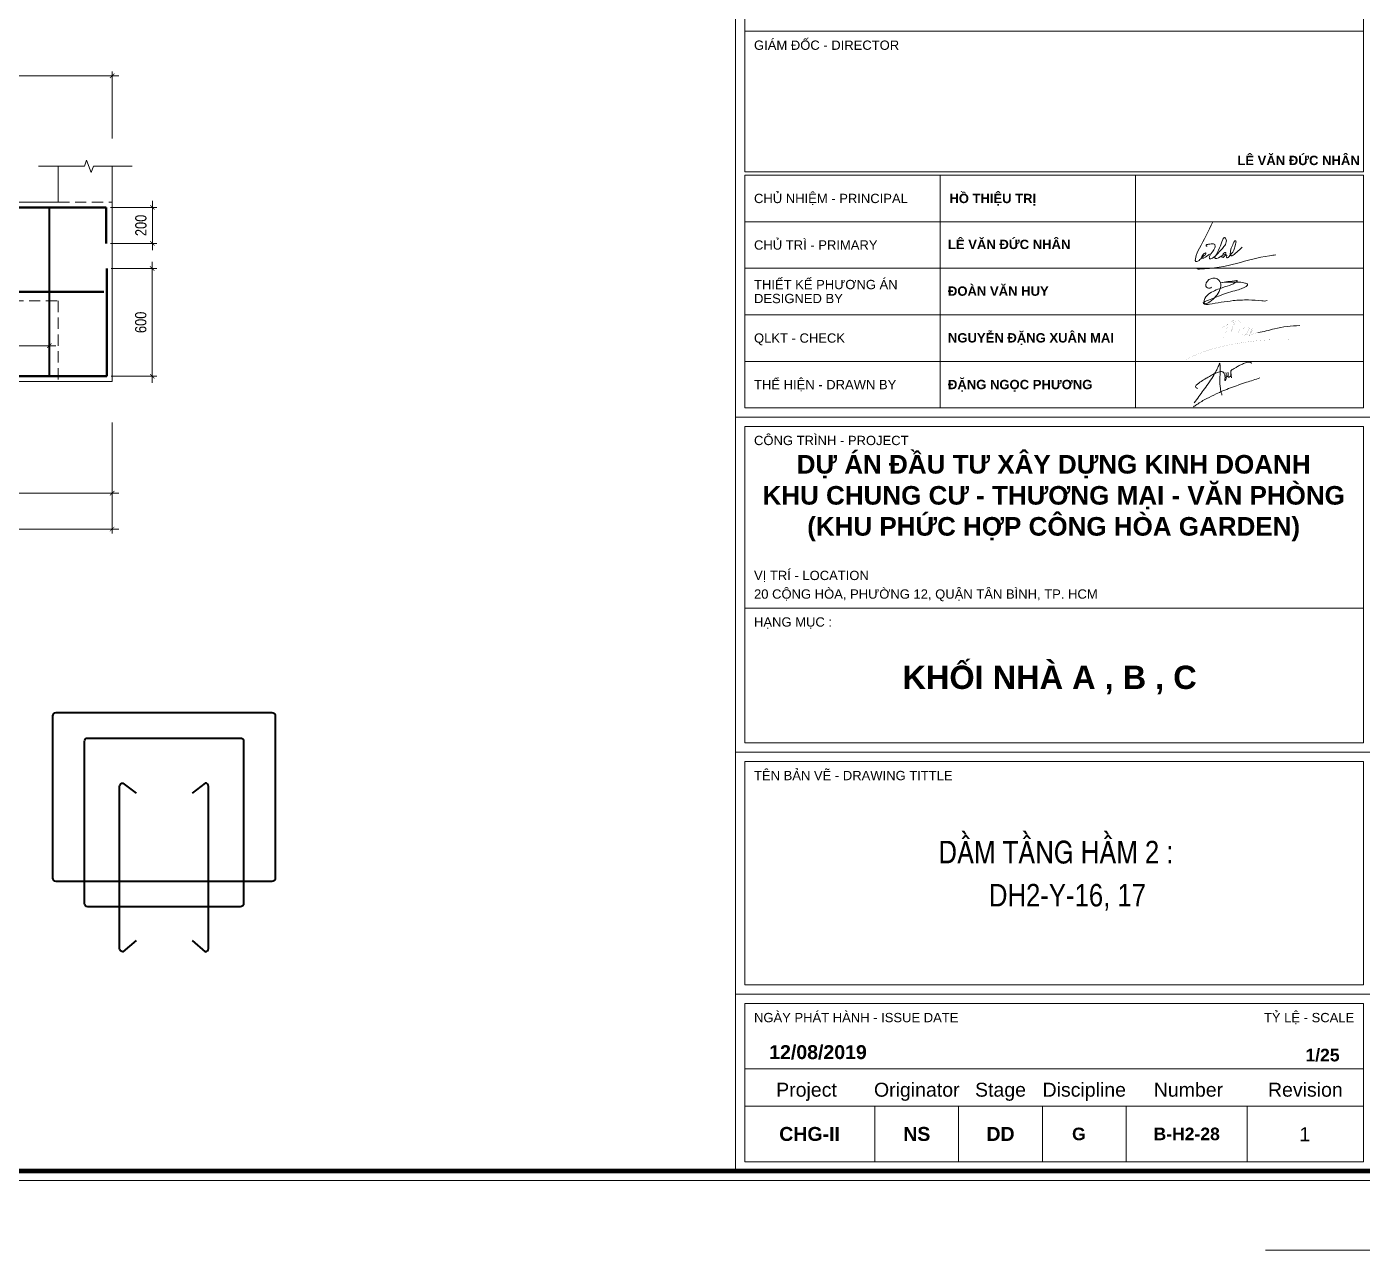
# Model space of a CAD drawing. Header units: millimetres. Extents: x 3014920 to 3563667, y -1638653 to -1356471.
# Drawn here: x 3206882 to 3214324, y -1621074 to -1614259 of the extents above; entities that cross this region are included whole.
import ezdxf
from ezdxf.enums import TextEntityAlignment as Align
from ezdxf.xclip import XClip

# ---------------------------------------------------------------- set-up
doc = ezdxf.new("R2010")
doc.units = ezdxf.units.MM
doc.header["$MEASUREMENT"] = 0
doc.header["$XCLIPFRAME"] = 0
doc.header["$PDMODE"] = 2
doc.linetypes.add('CENTER', pattern=[2, 1.25, -0.25, 0.25, -0.25])
doc.linetypes.add('HIDDEN', pattern=[0.375, 0.25, -0.125])
doc.layers.get('0').update_dxf_attribs({"lineweight": 9})
doc.layers.get('Defpoints').update_dxf_attribs({"color": 10, "lineweight": 0})
for name, color, linetype, lineweight in [('CDAI', 21, 'Continuous', 40), ('CHG_XX_Khung ten$0$TEXT', 7, 'Continuous', 15), ('CHUNHO', 7, 'CENTER', 13), ('CHUTO', 51, 'Continuous', 15), ('CTHEP', 50, 'Continuous', 50), ('DBAO', 90, 'Continuous', 13), ('DGIONG', 130, 'Continuous', 13), ('DMo', 9, 'HIDDEN', 9), ('KTH', 154, 'Continuous', 9), ('Net khuat', 8, 'HIDDEN', 13)]:
    doc.layers.add(name, color=color, linetype=linetype, lineweight=lineweight)
doc.styles.add('ArialB', font='arialbd.ttf')
doc.styles.add('CHG_XX_Khung ten$0$A1 BORDER$0$ARIAL', font='arial.ttf')
doc.styles.add('CHG_XX_Khung ten$0$A1 BORDER$0$Arial - Bold', font='arialbd.ttf', dxfattribs={"height": 2.5})
doc.styles.add('CHG_XX_Khung ten$0$arial', font='arial.ttf')
doc.styles.add('CHG_XX_Khung ten$0$Arial - Bold', font='arialbd.ttf')
doc.styles.add('CHG_XX_Khung ten$0$title block pccc$0$ARIAL', font='arial.ttf')
doc.styles.add('CHG_XX_Khung ten$0$title block pccc$0$Arial - Bold', font='arialbd.ttf', dxfattribs={"height": 2.5})
doc.styles.add('Star-HelCon', font='VHELVCN_0.TTF')
doc.styles.add('TTP-HelCon', font='VHELVCN_0.TTF')
doc.dimstyles.new('TTP-25', dxfattribs={"dimscale": 25, "dimtxt": 2.5, "dimasz": 1, "dimexe": 1, "dimexo": 1, "dimgap": 0.09, "dimtad": 0, "dimdec": 4, "dimrnd": 1, "dimzin": 9, "dimdsep": 46, "dimtxsty": 'TTP-HelCon', "dimblk": 'ARCHTICK', "dimcen": 0.09, "dimdle": 1.5, "dimclrd": 256, "dimclre": 256, "dimclrt": 7, "dimadec": 0, "dimazin": 0, "dimtfac": 1, "dimtdec": 4, "dimtmove": 0, "dimatfit": 3, "dimldrblk": 'ARCHTICK', "dimfxl": 1, "dimtvp": 1, "dimtolj": 1, "dimtzin": 0, "dimarcsym": 0})

# ---------------------------------------------------------------- blocks, each defined once
blk = doc.blocks.new('_ArchTick')
at = {"color": 0, "linetype": 'ByBlock', "const_width": 0.15}
blk.add_lwpolyline([(-0.5, -0.5), (0.5, 0.5)], dxfattribs=at)
blk = doc.blocks.new('*D648')
at = {"layer": 'Defpoints', "color": 0, "transparency": 16777216}
for p in [(10500, -1729.8), (22750, -2030.8), (10500, -2230.8)]:
    blk.add_point(p, dxfattribs=at)
at = {"layer": 'KTH', "lineweight": -2, "transparency": 16777216}
for p, q in [((10500, -1754.8), (10500, -2255.8)), ((22750, -2055.8), (22750, -2255.8)), ((22787.5, -2230.8), (10462.5, -2230.8))]:
    blk.add_line(p, q, dxfattribs=at)
at = {"layer": 'KTH', "lineweight": -2, "transparency": 16777216, "xscale": 25, "yscale": 25, "zscale": 25, "rotation": 180}
blk.add_blockref('_ArchTick', (10500, -2230.8), dxfattribs=at)
at = {"layer": 'KTH', "lineweight": -2, "transparency": 16777216, "xscale": 25, "yscale": 25, "zscale": 25}
blk.add_blockref('_ArchTick', (22750, -2230.8), dxfattribs=at)
at = {"layer": 'KTH', "color": 7, "transparency": 16777216, "insert": (16625, -2166.9), "char_height": 62.5, "attachment_point": 5, "style": 'TTP-HelCon'}
blk.add_mtext('\\A1;12250', dxfattribs=at)
blk = doc.blocks.new('*D2089')
at = {"layer": 'Defpoints', "color": 0, "transparency": 16777216}
for p in [(2596563.4, -2147249.9), (2594563.4, -2147523.9), (2596563.4, -2147623.9)]:
    blk.add_point(p, dxfattribs=at)
at = {"layer": 'KTH', "lineweight": -2, "transparency": 16777216}
for p, q in [((2594563.4, -2147498.9), (2594563.4, -2147224.9)), ((2596563.4, -2147598.9), (2596563.4, -2147224.9)), ((2594525.9, -2147249.9), (2596600.9, -2147249.9))]:
    blk.add_line(p, q, dxfattribs=at)
at = {"layer": 'KTH', "lineweight": -2, "transparency": 16777216, "xscale": 25, "yscale": 25, "zscale": 25, "rotation": 180}
blk.add_blockref('_ArchTick', (2594563.4, -2147249.9), dxfattribs=at)
at = {"layer": 'KTH', "lineweight": -2, "transparency": 16777216, "xscale": 25, "yscale": 25, "zscale": 25}
blk.add_blockref('_ArchTick', (2596563.4, -2147249.9), dxfattribs=at)
at = {"layer": 'KTH', "color": 7, "transparency": 16777216, "insert": (2595563.4, -2147186.1), "char_height": 62.5, "attachment_point": 5, "style": 'TTP-HelCon'}
blk.add_mtext('\\A1;2000', dxfattribs=at)
blk = doc.blocks.new('*D2095')
at = {"layer": 'Defpoints', "color": 0, "transparency": 16777216}
for p in [(2593463.4, -2148555.8), (2596213.4, -2148555.8), (2593463.4, -2148752.9)]:
    blk.add_point(p, dxfattribs=at)
at = {"layer": 'KTH', "lineweight": -2, "transparency": 16777216}
for p, q in [((2593463.4, -2148580.8), (2593463.4, -2148777.9)), ((2596213.4, -2148580.8), (2596213.4, -2148777.9)), ((2596250.9, -2148752.9), (2593425.9, -2148752.9))]:
    blk.add_line(p, q, dxfattribs=at)
at = {"layer": 'KTH', "lineweight": -2, "transparency": 16777216, "xscale": 25, "yscale": 25, "zscale": 25, "rotation": 180}
blk.add_blockref('_ArchTick', (2593463.4, -2148752.9), dxfattribs=at)
at = {"layer": 'KTH', "lineweight": -2, "transparency": 16777216, "xscale": 25, "yscale": 25, "zscale": 25}
blk.add_blockref('_ArchTick', (2596213.4, -2148752.9), dxfattribs=at)
at = {"layer": 'KTH', "color": 7, "transparency": 16777216, "insert": (2594838.4, -2148683), "char_height": 62.5, "attachment_point": 5, "style": 'TTP-HelCon'}
blk.add_mtext('\\A1;6Þ14a200-3', dxfattribs=at)
blk = doc.blocks.new('*D2097')
at = {"layer": 'Defpoints', "color": 0, "transparency": 16777216}
for p in [(2585413.4, -2149273.4), (2596563.4, -2149273.4), (2596563.4, -2149774.4)]:
    blk.add_point(p, dxfattribs=at)
at = {"layer": 'KTH', "lineweight": -2, "transparency": 16777216}
for p, q in [((2585413.4, -2149298.4), (2585413.4, -2149799.4)), ((2596563.4, -2149298.4), (2596563.4, -2149799.4)), ((2585375.9, -2149774.4), (2596600.9, -2149774.4))]:
    blk.add_line(p, q, dxfattribs=at)
at = {"layer": 'KTH', "lineweight": -2, "transparency": 16777216, "xscale": 25, "yscale": 25, "zscale": 25, "rotation": 180}
blk.add_blockref('_ArchTick', (2585413.4, -2149774.4), dxfattribs=at)
at = {"layer": 'KTH', "lineweight": -2, "transparency": 16777216, "xscale": 25, "yscale": 25, "zscale": 25}
blk.add_blockref('_ArchTick', (2596563.4, -2149774.4), dxfattribs=at)
at = {"layer": 'KTH', "color": 7, "transparency": 16777216, "insert": (2590988.4, -2149710.5), "char_height": 62.5, "attachment_point": 5, "style": 'TTP-HelCon'}
blk.add_mtext('\\A1;11150', dxfattribs=at)
blk = doc.blocks.new('*D2100')
at = {"layer": 'Defpoints', "color": 0, "transparency": 16777216}
for p in [(2596533.4, -2148322.9), (2596787.4, -2148322.9), (2596533.4, -2148922.9)]:
    blk.add_point(p, dxfattribs=at)
at = {"layer": 'KTH', "lineweight": -2, "transparency": 16777216}
for p, q in [((2596787.4, -2148960.4), (2596787.4, -2148285.4)), ((2596558.4, -2148322.9), (2596812.4, -2148322.9)), ((2596558.4, -2148922.9), (2596812.4, -2148922.9))]:
    blk.add_line(p, q, dxfattribs=at)
at = {"layer": 'KTH', "lineweight": -2, "transparency": 16777216, "xscale": 25, "yscale": 25, "zscale": 25}
for p, rotation in [((2596787.4, -2148322.9), 90), ((2596787.4, -2148922.9), 270)]:
    blk.add_blockref('_ArchTick', p, dxfattribs=dict(at, rotation=rotation))
at = {"layer": 'KTH', "color": 7, "transparency": 16777216, "insert": (2596723.5, -2148622.9), "char_height": 62.5, "attachment_point": 5, "rotation": 90, "style": 'TTP-HelCon'}
blk.add_mtext('\\A1;600', dxfattribs=at)
blk = doc.blocks.new('*D2101')
at = {"layer": 'Defpoints', "color": 0, "transparency": 16777216}
for p in [(2596530.1, -2147982.9), (2596530.1, -2148182.9), (2596788, -2148182.9)]:
    blk.add_point(p, dxfattribs=at)
at = {"layer": 'KTH', "lineweight": -2, "transparency": 16777216}
for p, q in [((2596555.1, -2147982.9), (2596813, -2147982.9)), ((2596788, -2147945.4), (2596788, -2148220.4)), ((2596555.1, -2148182.9), (2596813, -2148182.9))]:
    blk.add_line(p, q, dxfattribs=at)
at = {"layer": 'KTH', "lineweight": -2, "transparency": 16777216, "xscale": 25, "yscale": 25, "zscale": 25}
for p, rotation in [((2596788, -2147982.9), 90), ((2596788, -2148182.9), 270)]:
    blk.add_blockref('_ArchTick', p, dxfattribs=dict(at, rotation=rotation))
at = {"layer": 'KTH', "color": 7, "transparency": 16777216, "insert": (2596724.2, -2148082.9), "char_height": 62.5, "attachment_point": 5, "rotation": 90, "style": 'TTP-HelCon'}
blk.add_mtext('\\A1;200', dxfattribs=at)
blk = doc.blocks.new('*D2103')
at = {"layer": 'Defpoints', "color": 0, "transparency": 16777216}
for p in [(2593463.4, -2148452.9), (2596563.4, -2149155.6), (2596563.4, -2149574.4)]:
    blk.add_point(p, dxfattribs=at)
at = {"layer": 'KTH', "lineweight": -2, "transparency": 16777216}
for p, q in [((2593463.4, -2148477.9), (2593463.4, -2149599.4)), ((2596563.4, -2149180.6), (2596563.4, -2149599.4)), ((2593425.9, -2149574.4), (2596600.9, -2149574.4))]:
    blk.add_line(p, q, dxfattribs=at)
at = {"layer": 'KTH', "lineweight": -2, "transparency": 16777216, "xscale": 25, "yscale": 25, "zscale": 25, "rotation": 180}
blk.add_blockref('_ArchTick', (2593463.4, -2149574.4), dxfattribs=at)
at = {"layer": 'KTH', "lineweight": -2, "transparency": 16777216, "xscale": 25, "yscale": 25, "zscale": 25}
blk.add_blockref('_ArchTick', (2596563.4, -2149574.4), dxfattribs=at)
at = {"layer": 'KTH', "color": 7, "transparency": 16777216, "insert": (2595013.4, -2149510.6), "char_height": 62.5, "attachment_point": 5, "style": 'TTP-HelCon'}
blk.add_mtext('\\A1;3100', dxfattribs=at)
blk = doc.blocks.new('CHG_XX_Khung ten')
for p, q in [((687, 577), (687, 17)), ((687, 179), (824, 179)), ((687, 107), (824, 107)), ((687, 55), (824, 55))]:
    blk.add_line(p, q)
at = {"color": 9, "linetype": 'Continuous'}
for p, q in [((731, 231), (731, 181)), ((773, 231), (773, 181))]:
    blk.add_line(p, q, dxfattribs=at)
at = {"linetype": 'Continuous'}
for p, q in [((689, 39), (822, 39)), ((716.98, 31), (716.98, 19)), ((734.98, 31), (734.98, 19)), ((752.98, 31), (752.98, 19)), ((770.98, 31), (770.98, 19)), ((797, 31), (797, 19))]:
    blk.add_line(p, q, dxfattribs=at)
blk.add_lwpolyline([(15, 579), (826, 579), (826, 15), (15, 15)], close=True)
at = {"color": 4, "linetype": 'Continuous', "const_width": 1}
blk.add_lwpolyline([(17, 577), (824, 577), (824, 17), (17, 17)], close=True, dxfattribs=at)
at = {"linetype": 'Continuous'}
for points in [[(689, 289.93), (822, 289.93), (822, 261.93), (689, 261.93)], [(689, 177), (822, 177), (822, 138), (689, 138)], [(689, 109), (822, 109), (822, 138), (689, 138)], [(689, 105), (822, 105), (822, 57), (689, 57)], [(689, 53), (822, 53), (822, 31), (689, 31)], [(822, 19), (689, 19), (689, 31), (822, 31)]]:
    blk.add_lwpolyline(points, close=True, dxfattribs=at)
at = {"color": 9, "linetype": 'Continuous'}
for points in [[(689, 261.93), (822, 261.93), (822, 231.73), (689, 231.73)], [(822, 221), (689, 221), (689, 231), (822, 231)], [(822, 211), (689, 211), (689, 221), (822, 221)], [(822, 201), (689, 201), (689, 211), (822, 211)], [(822, 191), (689, 191), (689, 201), (822, 201)], [(822, 181), (689, 181), (689, 191), (822, 191)]]:
    blk.add_lwpolyline(points, close=True, dxfattribs=at)
blk.add_lwpolyline([(822, 211), (689, 211), (822, 211)], dxfattribs=at)
at = {"color": 1}
for points in [[(785.63, 182.08), (787.56, 184.76), (789.61, 187.7), (790.35, 188.98), (790.79, 189.92), (791.06, 190.59), (791.21, 189.09), (791.18, 188.31), (791.14, 187.75), (791.09, 186.47), (791.21, 185.58), (791.42, 184.31), (791.51, 183.99), (791.51, 183.74)], [(786.29, 185.19), (785.86, 185.61), (786.06, 185.86), (787.11, 186.7), (788.17, 187.35), (789.1, 187.9), (790.12, 188.41), (790.69, 188.61), (791.04, 188.74), (791.47, 188.79), (791.73, 188.72), (791.92, 188.61), (792.08, 188.33), (792.16, 188.06), (792.21, 187.84), (792.21, 187.27), (792.2, 187.05), (792.23, 186.85), (792.39, 187.1), (792.48, 187.84), (792.46, 188.12), (792.44, 188.61), (792.46, 188.03), (792.53, 187.67), (792.73, 187.74), (792.86, 187.87), (792.9, 188.09), (792.9, 188.28), (792.87, 188.7), (792.91, 188.19), (792.93, 187.79), (792.94, 187.69), (793.11, 187.61), (793.31, 187.73), (793.45, 187.93), (793.48, 188.22), (793.48, 188.64), (793.48, 189.05), (793.48, 188.49), (793.56, 187.84), (793.63, 187.45), (793.48, 188.6), (793.51, 188.92), (794.2, 189.45), (794.72, 189.76), (795.44, 190.17), (796.2, 190.5), (796.65, 190.69), (797.26, 190.79), (797.77, 190.74), (797.95, 190.55)], [(785.43, 181.21), (786.17, 181.73), (788.31, 183), (790.34, 184), (791.77, 184.64), (795.08, 185.91), (796.87, 186.5), (799.7, 187.42)]]:
    blk.add_spline(points, degree=3, dxfattribs=at)
at = {"layer": 'CHG_XX_Khung ten$0$TEXT', "color": 1}
blk.add_lwpolyline([(801.29, 204.04, -0.124137), (800.16, 204.02, 0.028888), (797.25, 204.19, 0.026156), (793.98, 204.04, 0.007061), (788.86, 203.28, -0.091769), (787.85, 203.27, -0.25841), (787.51, 203.62, -0.039719), (788.28, 204, -0.004242), (791.23, 205.18, -0.019244), (794.8, 206.31, 0.094204), (797.02, 207.28, 0.504882), (796.98, 207.63, 0.07616), (796.3, 207.87, 0.041135), (794.97, 208.03, 0.034641), (791.34, 207.9, 0.01407), (792.8, 208.12, 0.003668), (794.71, 208.36, -0.800617), (794.79, 208.18, -0.093248), (793.21, 207.32, 0.020479), (791.05, 206.59, 0.096842), (788.38, 205.18, 0.259163), (787.77, 203.63, 0.564182), (788.17, 203.39, 0.087383), (789.69, 204.36, 0.156422), (791.35, 207.23, 0.228987), (790.91, 208.45, 0.272068), (789.19, 208.76, 0.293527), (788.08, 207.43, 0.171419), (788.25, 206.94, 0.281707), (788.69, 206.7, 0.217513), (789.34, 206.92)], format="xyb", dxfattribs=at)
at = {"layer": 'CHG_XX_Khung ten$0$TEXT', "color": 1, "const_width": 0.0121}
for points in [[(791.6, 198.34, 0.143835), (794.1, 199.89, -0.075685), (793.5, 197.02, -0.172299), (794.95, 199.92, -0.299798), (795.6, 198.96, -0.170508), (795.36, 197.75, 0.168316), (795.11, 197.03)], [(791.95, 196.04, -0.054469), (792.33, 197.1, 0.103257), (792.78, 199.38)], [(797.47, 197.92, 0.401177), (797.3, 198.32, 0.483935), (795.9, 197.43, 0.196997), (796.02, 196.61, 0.296639), (796.38, 196.53, 0.183057), (797.12, 197.39)], [(797.48, 198.09, 0.142769), (797.07, 197.1, 0.220826), (797.29, 196.56, 0.106687), (798.07, 198.16, 0.181562), (797.64, 197.4, -0.039872), (797.25, 196.09, -0.060225), (798.09, 197.69, 0.017174), (797.52, 196.45, -0.149286), (799.3, 197.16)], [(806.31, 195.73, -0.026807), (805.12, 195.66, 0.027369), (800.25, 195.52, 0.022423), (795.26, 194.89, 0.038275), (791.04, 194.04, 0.053272), (785.95, 192.37, 0.118692), (783.44, 190.96)]]:
    blk.add_lwpolyline(points, format="xyb", dxfattribs=at)
at = {"layer": 'CHG_XX_Khung ten$0$TEXT', "color": 1}
for centre, radius, start, end in [((808.51, 174.85), 23.83, 90.5448, 103.6788), ((793.37, 230.45), 33.81, 280.1185, 286.3373)]:
    blk.add_arc(centre, radius, start, end, dxfattribs=at)
for points in [[(789.62, 220.97), (786.72, 215.31), (785.87, 213.03), (785.94, 212.46), (786.42, 212.53), (787.18, 213.24), (787.77, 213.73), (788.12, 214.16), (788.07, 214.29), (787.94, 214.27), (787.28, 213.56), (787.2, 213.33), (787.26, 213.21), (787.44, 213.16), (787.7, 213.23), (788.87, 214.02)], [(788.4, 215.73), (788.18, 215.82), (788.21, 216), (788.32, 216.07), (788.7, 216.16), (789.23, 216.24), (789.76, 216.24), (790.01, 216.08), (790.1, 215.79), (790.05, 215.41), (788.96, 213.65), (788.88, 213.4), (788.88, 213.13), (789, 213.02), (789.17, 213.01), (789.51, 213.17), (790.77, 214.27), (791.67, 215.27), (792.3, 216.07), (792.5, 216.66), (792.49, 217.11), (792.33, 217.45), (792.13, 217.58), (791.94, 217.52), (791.73, 217.16), (790.12, 213.5), (790.04, 213.21), (790.14, 213.12), (791.53, 213.7), (792.32, 214.06), (792.42, 214.24), (792.36, 214.39), (792.17, 214.35), (791.86, 214.12), (791.68, 213.82), (791.57, 213.47), (791.67, 213.35), (791.96, 213.42), (792.51, 213.89), (792.61, 213.78), (792.55, 213.52), (792.61, 213.3), (792.77, 213.25), (793.05, 213.46), (794.1, 214.86), (794.42, 215.85), (794.57, 216.45), (794.53, 216.83), (794.42, 216.89), (794.27, 216.8), (794.14, 216.57), (793.62, 215.47), (793.41, 214.74), (793.36, 214.18), (793.41, 213.82), (793.56, 213.67), (793.77, 213.71), (794.19, 213.99), (795.35, 214.98), (795.89, 215.51)], [(786.22, 211.12), (786.28, 210.87), (786.71, 210.78), (801.78, 213.69), (803.18, 213.88)]]:
    blk.add_spline(points, degree=3, dxfattribs=at)
at = {"layer": 'Defpoints', "color": 1, "ltscale": 2}
blk.add_lwpolyline([(800.94, 0), (841, 0), (841, 40)], dxfattribs=at)
for s, height, style, p in [('GIÁM ĐỐC - DIRECTOR', 2, 'CHG_XX_Khung ten$0$title block pccc$0$ARIAL', (691, 258.93)), ('CHỦ NHIỆM - PRINCIPAL', 2, 'CHG_XX_Khung ten$0$title block pccc$0$ARIAL', (691, 226)), ('HỒ THIỆU TRỊ', 2, 'CHG_XX_Khung ten$0$title block pccc$0$Arial - Bold', (733, 226)), ('CHỦ TRÌ - PRIMARY', 2, 'CHG_XX_Khung ten$0$title block pccc$0$ARIAL', (691, 216)), ('LÊ VĂN ĐỨC NHÂN', 2.0073, 'CHG_XX_Khung ten$0$Arial - Bold', (732.68, 216.13)), ('THIẾT KẾ PHƯƠNG ÁN', 2, 'CHG_XX_Khung ten$0$title block pccc$0$ARIAL', (691, 207.5)), ('ĐOÀN VĂN HUY', 2.0073, 'CHG_XX_Khung ten$0$Arial - Bold', (732.68, 206.09)), ('DESIGNED BY', 2, 'CHG_XX_Khung ten$0$title block pccc$0$ARIAL', (691, 204.5)), ('QLKT - CHECK', 2, 'CHG_XX_Khung ten$0$title block pccc$0$ARIAL', (691, 196)), ('NGUYỄN ĐẶNG XUÂN MAI', 2.0073, 'CHG_XX_Khung ten$0$Arial - Bold', (732.68, 196.05)), ('THỂ HIỆN - DRAWN BY', 2, 'CHG_XX_Khung ten$0$title block pccc$0$ARIAL', (691, 186)), ('ĐẶNG NGỌC PHƯƠNG', 2.0073, 'CHG_XX_Khung ten$0$Arial - Bold', (732.68, 186.02)), ('CÔNG TRÌNH - PROJECT', 2, 'CHG_XX_Khung ten$0$A1 BORDER$0$ARIAL', (691, 174)), ('VỊ TRÍ - LOCATION', 2, 'CHG_XX_Khung ten$0$A1 BORDER$0$ARIAL', (691, 145)), ('20 CỘNG HÒA, PHƯỜNG 12, QUẬN TÂN BÌNH, TP. HCM', 2, 'CHG_XX_Khung ten$0$A1 BORDER$0$ARIAL', (691, 141)), ('HẠNG MỤC :', 2, 'CHG_XX_Khung ten$0$A1 BORDER$0$ARIAL', (691, 135)), ('TÊN BẢN VẼ - DRAWING TITTLE', 2, 'CHG_XX_Khung ten$0$A1 BORDER$0$ARIAL', (691, 102)), ('NGÀY PHÁT HÀNH - ISSUE DATE', 2, 'CHG_XX_Khung ten$0$A1 BORDER$0$ARIAL', (691, 50))]:
    blk.add_text(s, height=height, dxfattribs=dict(style=style)).set_placement(p, align=Align.MIDDLE_LEFT)
for s, height, style, p in [('LÊ VĂN ĐỨC NHÂN', 2.0073, 'CHG_XX_Khung ten$0$Arial - Bold', (821.19, 234.17)), ('TỶ LỆ - SCALE', 2, 'CHG_XX_Khung ten$0$A1 BORDER$0$ARIAL', (820, 50))]:
    blk.add_text(s, height=height, dxfattribs=dict(style=style)).set_placement(p, align=Align.MIDDLE_RIGHT)
for s, style, p in [('12/08/2019', 'CHG_XX_Khung ten$0$A1 BORDER$0$Arial - Bold', (704.75, 42.57)), ('Project', 'CHG_XX_Khung ten$0$A1 BORDER$0$ARIAL', (702.28, 34.5)), ('Originator', 'CHG_XX_Khung ten$0$A1 BORDER$0$ARIAL', (725.98, 34.5)), ('Stage', 'CHG_XX_Khung ten$0$A1 BORDER$0$ARIAL', (743.98, 34.5)), ('Discipline', 'CHG_XX_Khung ten$0$A1 BORDER$0$ARIAL', (761.98, 34.5)), ('Number', 'CHG_XX_Khung ten$0$A1 BORDER$0$ARIAL', (784.37, 34.5)), ('Revision', 'CHG_XX_Khung ten$0$A1 BORDER$0$ARIAL', (809.5, 34.5)), ('CHG-II', 'CHG_XX_Khung ten$0$A1 BORDER$0$Arial - Bold', (702.94, 25)), ('NS', 'CHG_XX_Khung ten$0$A1 BORDER$0$Arial - Bold', (725.98, 25)), ('DD', 'CHG_XX_Khung ten$0$A1 BORDER$0$Arial - Bold', (743.98, 25)), ('1', 'CHG_XX_Khung ten$0$arial', (809.36, 24.93))]:
    blk.add_text(s, height=3, dxfattribs=dict(style=style)).set_placement(p, align=Align.MIDDLE_CENTER)
at = {"attachment_point": 2, "style": 'CHG_XX_Khung ten$0$A1 BORDER$0$Arial - Bold'}
for s, insert, char_height, width in [('DỰ ÁN ĐẦU TƯ XÂY DỰNG KINH DOANH\\PKHU CHUNG CƯ - THƯƠNG MẠI - VĂN PHÒNG\\P(KHU PHỨC HỢP CÔNG HÒA GARDEN)', (755.4, 170.88), 4, 159.8745), ('KHỐI NHÀ A , B , C', (754.52, 125.61), 5, 104.1229)]:
    blk.add_mtext(s, dxfattribs=dict(at, insert=insert, char_height=char_height, width=width))
blk = doc.blocks.new('2Y-18')
at = {"layer": 'CTHEP'}
for p, q in [((1530, -30), (33160, -30)), ((21300, -60), (16100.00157, -60.00195)), ((33139.28463, -500), (1560, -500))]:
    blk.add_line(p, q, dxfattribs=at)
blk.add_lwpolyline([(1530, -970), (33160, -970), (33160, -370.27649)], dxfattribs=at)
at = {"layer": 'DBAO', "linetype": 'Continuous', "flags": 128}
for points in [[(1500, 200), (1500, -1000), (22375, -1000)], [(1500, -1100), (22275, -1100)]]:
    blk.add_lwpolyline(points, dxfattribs=at)
at = {"layer": 'Net khuat', "ltscale": 250}
blk.add_line((12850.00158, -550), (22375, -550), dxfattribs=at)
at = {"layer": 'KTH'}
dim = blk.add_linear_dim(base=(10500, -2230.77372), p1=(22750, -2030.81798), p2=(10500, -1729.77372), dimstyle='TTP-25', override={"dimtmove": 1}, dxfattribs=at)
dim.commit()
dim.dimension.update_dxf_attribs({"geometry": '*D648', "text_midpoint": (16625, -2230.77372), "dimtype": 128})
blk = doc.blocks.new('2Y-43')
at = {"layer": 'CDAI', "elevation": 0}
blk.add_lwpolyline([(2596213.35307, -2147982.93874), (2596213.35307, -2148922.93873)], dxfattribs=at)
at = {"layer": 'CTHEP'}
for p, q in [((2596530.06128, -2147982.93874), (2596530.06128, -2148182.93874)), ((2596533.35307, -2148922.93873), (2596533.35307, -2148322.93873)), ((2596517.81973, -2148452.93874), (2584208.89826, -2148452.93874)), ((2584146.75912, -2148922.93874), (2596533.35307, -2148922.93873))]:
    blk.add_line(p, q, dxfattribs=at)
blk.add_lwpolyline([(2584141.92866, -2147982.93874), (2584141.92866, -2147982.93874), (2596530.06128, -2147982.93874)], dxfattribs=at)
at = {"layer": 'DBAO', "linetype": 'Continuous'}
for p, q in [((2596263.35307, -2147752.93874), (2596263.35307, -2147952.93874)), ((2596563.35307, -2147752.93874), (2596563.35307, -2147952.93874)), ((2589761.25174, -2147952.93874), (2596263.35307, -2147952.93874))]:
    blk.add_line(p, q, dxfattribs=at)
at = {"layer": 'DBAO', "linetype": 'Continuous', "flags": 128}
blk.add_lwpolyline([(2584113.35308, -2148952.93874), (2596563.35307, -2148952.93874), (2596563.35307, -2147952.93874)], dxfattribs=at)
at = {"layer": 'DGIONG', "linetype": 'Continuous', "elevation": 0, "flags": 128}
blk.add_lwpolyline([(2596675.83199, -2147752.93874), (2596459.03007, -2147752.93874), (2596446.53007, -2147787.28221), (2596421.53007, -2147718.59527), (2596409.03007, -2147752.93874), (2596154.13499, -2147752.93874)], dxfattribs=at)
at = {"layer": 'Net khuat', "ltscale": 250}
for p, q in [((2596263.35307, -2147952.93874), (2596563.35307, -2147952.93874)), ((2585413.35308, -2148502.93874), (2596263.35307, -2148502.93874)), ((2596263.35307, -2148502.93874), (2596263.35307, -2148952.93874))]:
    blk.add_line(p, q, dxfattribs=at)
at = {"layer": 'KTH'}
for base, p1, p2, picture, middle in [((2596563.35307, -2147249.89963), (2594563.35307, -2147523.90424), (2596563.35307, -2147623.90424), '*D2089', (2595563.35307, -2147186.0663)), ((2596563.35307, -2149574.4065), (2593463.35307, -2148452.93874), (2596563.35307, -2149155.57008), '*D2103', (2595013.35307, -2149510.57317))]:
    dim = blk.add_linear_dim(base=base, p1=p1, p2=p2, dimstyle='TTP-25', override={"dimtmove": 1}, dxfattribs=at)
    dim.commit()
    dim.dimension.update_dxf_attribs({"geometry": picture, "text_midpoint": middle})
for p1, p2, distance, picture, middle in [((2596530.06128, -2147982.93874), (2596530.06128, -2148182.93874), 257.98166, '*D2101', (2596724.2096, -2148082.93874)), ((2596533.35307, -2148922.93873), (2596533.35307, -2148322.93873), -254.00406, '*D2100', (2596723.5238, -2148622.93873))]:
    dim = blk.add_aligned_dim(p1=p1, p2=p2, distance=distance, dimstyle='TTP-25', override={"dimtmove": 1}, dxfattribs=at)
    dim.commit()
    dim.dimension.update_dxf_attribs({"geometry": picture, "text_midpoint": middle})
dim = blk.add_linear_dim(base=(2593463.35307, -2148752.93874), p1=(2596213.35307, -2148555.80207), p2=(2593463.35307, -2148555.80207), angle=180, text='6Þ14a200-3', dimstyle='TTP-25', override={"dimtmove": 1}, dxfattribs=at)
dim.commit()
dim.dimension.update_dxf_attribs({"geometry": '*D2095', "text_midpoint": (2594838.35307, -2148683.02207)})
dim = blk.add_linear_dim(base=(2596563.35307, -2149774.36224), p1=(2585413.3533, -2149273.36224), p2=(2596563.35307, -2149273.36224), angle=180, dimstyle='TTP-25', override={"dimtmove": 1}, dxfattribs=at)
dim.commit()
dim.dimension.update_dxf_attribs({"geometry": '*D2097', "text_midpoint": (2590988.35319, -2149710.52891)})

msp = doc.modelspace()

# ---------------------------------------------------------------- block references
at = {"layer": 'DMo'}
ref = msp.add_blockref('2Y-18', (3197688.75147, -1614229.73175), dxfattribs=at)
XClip(ref).set_block_clipping_path([(20105.8585368721, -3411.6973421671), (34727.8028935022, 877.2534781438)])
at = {"layer": 'Net khuat'}
ref = msp.add_blockref('2Y-43', (610794.29399, 532717.2728), dxfattribs=at)
XClip(ref).set_block_clipping_path([(2582298.6884693811, -2150359.1446513571), (2599581.7092680223, -2147012.6362073729)])

# ---------------------------------------------------------------- texts
at = {"layer": 'CHUNHO', "style": 'Star-HelCon'}
for s, p in [('DAÀM TAÀNG HAÀM 2 :', (3212617.26335, -1618918.83476)), ('DH2-Y-16, 17', (3212681.11697, -1619158.78143))]:
    msp.add_text(s, height=125, dxfattribs=at).set_placement(p, align=Align.CENTER)
at = {"layer": 'CHUTO', "color": 7, "style": 'ArialB'}
msp.add_text('1/25', height=70, dxfattribs=at).set_placement((3214007.06791, -1620022.15901))
for s, p in [('G', (3212744.71329, -1620461.20976)), ('B-H2-28', (3213345.37279, -1620461.20976))]:
    msp.add_text(s, height=70, dxfattribs=at).set_placement(p, align=Align.CENTER)

# ---------------------------------------------------------------- next in the draw order: block references
at = {"color": 5, "xscale": 25.92478421704392, "yscale": 25.92478421704392, "zscale": 25.92478421704392}
msp.add_blockref('CHG_XX_Khung ten', (3193020.57556, -1621074.38806), dxfattribs=at)

# ---------------------------------------------------------------- next in the draw order: linework, layer by layer
at = {"layer": 'CDAI'}
for points in [[(3207046.08203, -1618079.49081), (3208248.58203, -1618079.49081, -0.4142135624), (3208267.33203, -1618098.24081), (3208267.33203, -1619000.74081, -0.4142135624), (3208248.58203, -1619019.49081), (3207046.08203, -1619019.49081, -0.4142135624), (3207027.33203, -1619000.74081), (3207027.33203, -1618098.24081, -0.4142135624)], [(3207222.5106, -1618220.9271), (3208072.15346, -1618220.9271, -0.4142135624), (3208090.90346, -1618239.6771), (3208090.90346, -1619142.1771, -0.4142135624), (3208072.15346, -1619160.9271), (3207222.5106, -1619160.9271, -0.4142135624), (3207203.7606, -1619142.1771), (3207203.7606, -1618239.6771, -0.4142135624)]]:
    msp.add_lwpolyline(points, format="xyb", close=True, dxfattribs=at)
for points in [[(3207491.23228, -1619348.93036), (3207418.38972, -1619411.86378, -0.4142135624), (3207399.63972, -1619393.11378), (3207399.63972, -1618490.61378, -0.4142135624), (3207418.38972, -1618471.86378), (3207491.23228, -1618528.26855)], [(3207803.43178, -1619348.93036), (3207876.27434, -1619411.86378, 0.4142135624), (3207895.02434, -1619393.11378), (3207895.02434, -1618490.61378, 0.4142135624), (3207876.27434, -1618471.86378), (3207803.43178, -1618528.26855)]]:
    msp.add_lwpolyline(points, format="xyb", dxfattribs=at)

doc.saveas('drawing.dxf')
